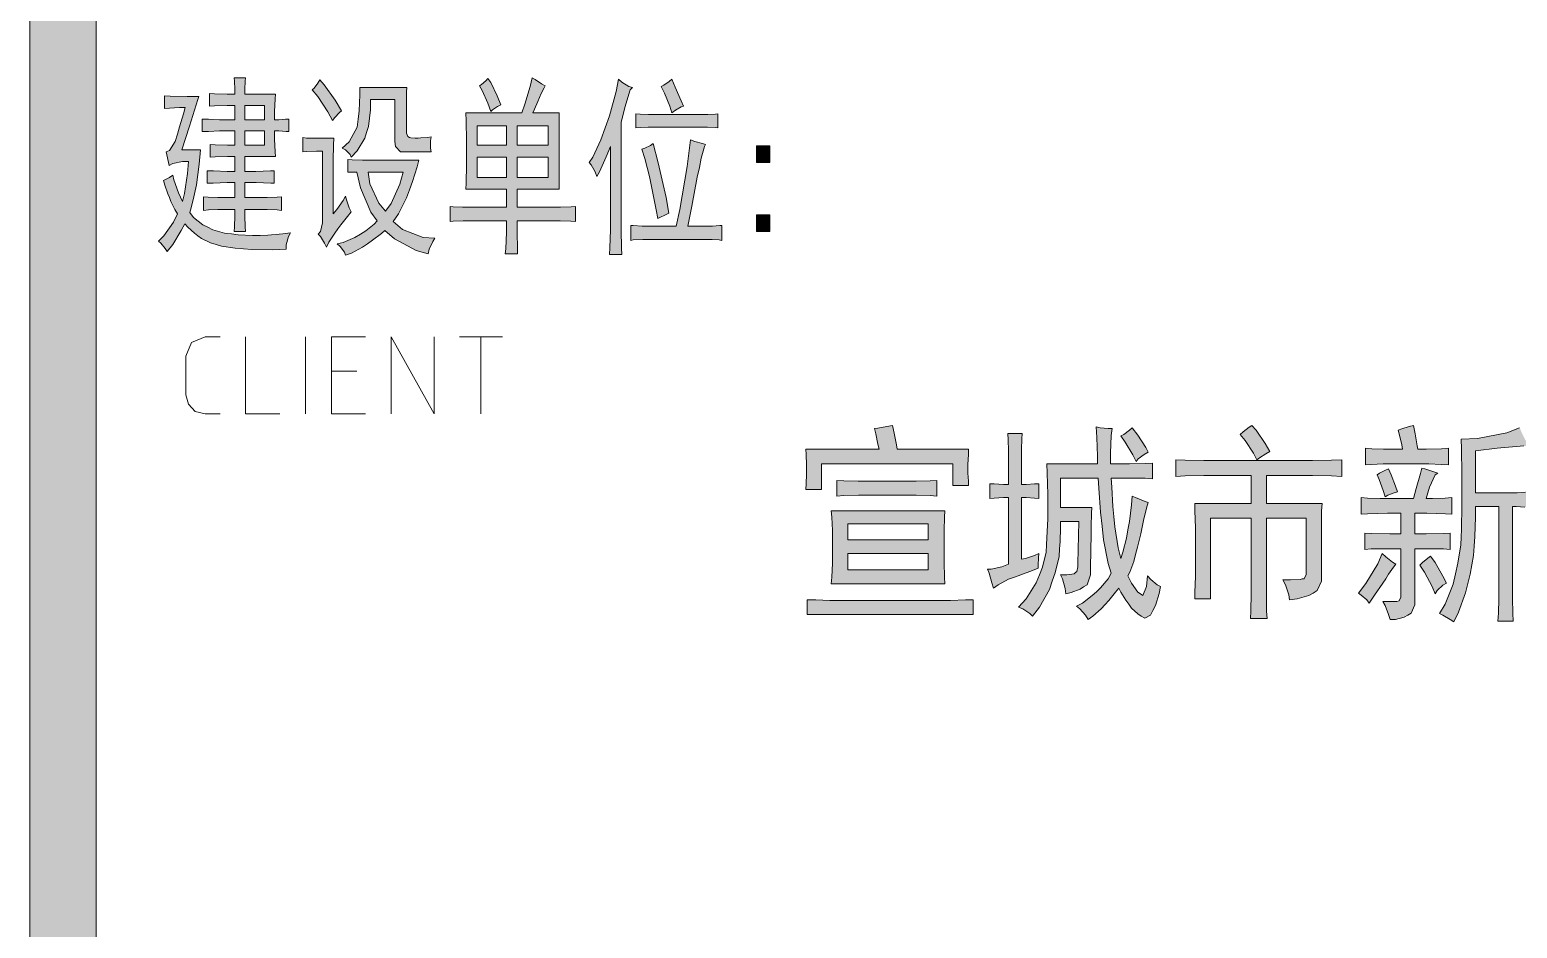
# Model space of a CAD drawing. Header units: millimetres. Extents: x 0 to 829, y 0 to 586.
# Drawn here: x 769.46 to 791.49, y 94.7 to 108.01 of the extents above; entities that cross this region are included whole.
import ezdxf

# ---------------------------------------------------------------- set-up
doc = ezdxf.new("R2010")
doc.units = ezdxf.units.MM

msp = doc.modelspace()

# ---------------------------------------------------------------- hatches: boundary and pattern name
h = msp.add_hatch(color=0)
h.dxf.hatch_style = 2
h.paths.add_polyline_path([(770.449028, 9.860139), (769.464778, 9.860139), (769.464778, 575.772139), (770.449028, 575.772139)])
h = msp.add_hatch(color=0)
h.paths.add_polyline_path([(772.502194, 107.057472), (772.502194, 107.131556), (772.498667, 107.2515), (772.491611, 107.300889), (772.660944, 107.300889), (772.653889, 107.2515), (772.650361, 107.131556), (772.650361, 107.057472), (773.101917, 107.057472), (773.098389, 106.990444), (773.091333, 106.803472), (773.091333, 106.68), (773.151306, 106.68), (773.253611, 106.687056), (773.299472, 106.690583), (773.299472, 106.503611), (773.260667, 106.507139), (773.154833, 106.514194), (773.091333, 106.514194), (773.091333, 106.390722), (773.098389, 106.20375), (773.101917, 106.136722), (772.650361, 106.136722), (772.650361, 105.914472), (772.812639, 105.914472), (773.031361, 105.921528), (773.084278, 105.925056), (773.084278, 105.738083), (773.034889, 105.741611), (772.816167, 105.748667), (772.650361, 105.748667), (772.650361, 105.526417), (772.900833, 105.526417), (772.978444, 105.526417), (773.126611, 105.529944), (773.193639, 105.537), (773.193639, 105.335917), (773.126611, 105.342972), (772.978444, 105.350028), (772.900833, 105.350028), (772.650361, 105.350028), (772.650361, 105.254778), (772.653889, 105.0925), (772.660944, 105.025472), (772.491611, 105.025472), (772.498667, 105.0925), (772.502194, 105.254778), (772.502194, 105.350028), (772.308167, 105.350028), (772.248194, 105.350028), (772.110611, 105.342972), (772.036528, 105.335917), (772.036528, 105.537), (772.107083, 105.529944), (772.248194, 105.526417), (772.31875, 105.526417), (772.502194, 105.526417), (772.502194, 105.748667), (772.385778, 105.748667), (772.181167, 105.741611), (772.092972, 105.738083), (772.092972, 105.925056), (772.184694, 105.921528), (772.389306, 105.914472), (772.502194, 105.914472), (772.502194, 106.136722), (772.392833, 106.136722), (772.209389, 106.129667), (772.135306, 106.126139), (772.135306, 106.313111), (772.209389, 106.309583), (772.392833, 106.302528), (772.502194, 106.302528), (772.502194, 106.514194), (772.3505, 106.514194), (772.276417, 106.514194), (772.110611, 106.507139), (772.018889, 106.503611), (772.018889, 106.690583), (772.110611, 106.687056), (772.276417, 106.68), (772.3505, 106.68), (772.502194, 106.68), (772.502194, 106.891667), (772.389306, 106.891667), (772.202333, 106.884611), (772.124722, 106.881083), (772.124722, 107.068056), (772.202333, 107.064528), (772.389306, 107.057472)])
h.paths.add_polyline_path([(772.943167, 106.302528), (772.943167, 106.514194), (772.650361, 106.514194), (772.650361, 106.302528)])
h.paths.add_polyline_path([(772.943167, 106.68), (772.943167, 106.891667), (772.650361, 106.891667), (772.650361, 106.68)])
h = msp.add_hatch(color=0)
h.paths.add_polyline_path([(777.307028, 106.782306), (777.307028, 105.649889), (776.682611, 105.649889), (776.682611, 105.381778), (777.232944, 105.381778), (777.324667, 105.381778), (777.479889, 105.388833), (777.546917, 105.392361), (777.546917, 105.170111), (777.476361, 105.177167), (777.317611, 105.180694), (777.232944, 105.180694), (776.682611, 105.180694), (776.682611, 105.011361), (776.686139, 104.764417), (776.689667, 104.693861), (776.506222, 104.693861), (776.516806, 104.764417), (776.523861, 105.011361), (776.523861, 105.180694), (775.980583, 105.180694), (775.881806, 105.180694), (775.737167, 105.177167), (775.691306, 105.170111), (775.691306, 105.392361), (775.733639, 105.388833), (775.871222, 105.381778), (775.966472, 105.381778), (776.523861, 105.381778), (776.523861, 105.649889), (775.924139, 105.649889), (775.927667, 105.741611), (775.931194, 106.01325), (775.931194, 106.193167), (775.931194, 106.369556), (775.927667, 106.665889), (775.924139, 106.782306), (776.749639, 106.782306), (776.7955, 106.909306), (776.873111, 107.170361), (776.904861, 107.300889), (776.947194, 107.276194), (777.042444, 107.212694), (777.098889, 107.180944), (777.08125, 107.152722), (777.038917, 107.068056), (777.014222, 107.008083), (776.989528, 106.951639), (776.940139, 106.835222), (776.915444, 106.782306)])
h.paths.add_polyline_path([(777.141222, 105.826278), (777.141222, 106.126139), (776.682611, 106.126139), (776.682611, 105.826278)])
h.paths.add_polyline_path([(777.141222, 106.302528), (777.141222, 106.591806), (776.682611, 106.591806), (776.682611, 106.302528)])
h.paths.add_polyline_path([(776.523861, 105.826278), (776.523861, 106.126139), (776.089944, 106.126139), (776.089944, 105.826278)])
h.paths.add_polyline_path([(776.523861, 106.302528), (776.523861, 106.591806), (776.089944, 106.591806), (776.089944, 106.302528)])
h = msp.add_hatch(color=0)
h.dxf.hatch_style = 2
h.paths.add_polyline_path([(776.248694, 107.290306), (776.291028, 107.230333), (776.386278, 107.036306), (776.439194, 106.90225), (776.393333, 106.874028), (776.31925, 106.824639), (776.291028, 106.803472), (776.248694, 106.923417), (776.164028, 107.113917), (776.125222, 107.180944), (776.153444, 107.202111), (776.216944, 107.258556)])
h = msp.add_hatch(color=0)
h.dxf.hatch_style = 2
h.paths.add_polyline_path([(778.390056, 107.159778), (778.358306, 107.120972), (778.277167, 106.859917), (778.220722, 106.637667), (778.220722, 105.226556), (778.220722, 105.050167), (778.227778, 104.775), (778.231306, 104.683278), (778.047861, 104.683278), (778.054917, 104.782056), (778.0655, 105.050167), (778.0655, 105.215972), (778.0655, 106.281361), (778.002, 106.129667), (777.903222, 105.907417), (777.864417, 105.836861), (777.836194, 105.907417), (777.776222, 106.01325), (777.748, 106.048528), (777.800917, 106.126139), (777.920861, 106.380139), (777.984361, 106.560056), (778.047861, 106.736444), (778.146639, 107.096278), (778.181917, 107.279722), (778.234833, 107.237389), (778.337139, 107.173889)])
h = msp.add_hatch(color=0)
h.dxf.hatch_style = 2
h.paths.add_polyline_path([(778.972139, 107.279722), (779.021528, 107.163306), (779.109722, 106.962222), (779.145, 106.881083), (779.11325, 106.8705), (779.025056, 106.821111), (778.972139, 106.782306), (778.943917, 106.881083), (778.862778, 107.075111), (778.813389, 107.170361), (778.855722, 107.191528), (778.933333, 107.247972)])
h = msp.add_hatch(color=0)
h.dxf.hatch_style = 2
h.paths.add_polyline_path([(773.758083, 107.269139), (773.825111, 107.198583), (773.987389, 106.969278), (774.082639, 106.814056), (774.050889, 106.785833), (773.983861, 106.715278), (773.948583, 106.669417), (773.878028, 106.796417), (773.729861, 107.025722), (773.648722, 107.1245), (773.676944, 107.145667), (773.729861, 107.21975)])
h = msp.add_hatch(color=0)
h.dxf.hatch_style = 2
h.paths.add_polyline_path([(775.024556, 106.20375), (774.954, 106.20375), (774.879917, 106.281361), (774.872861, 106.358972), (774.872861, 106.979861), (774.5095, 106.979861), (774.5095, 106.824639), (774.481278, 106.581222), (774.453056, 106.493028), (774.428361, 106.404833), (774.311944, 106.221389), (774.22375, 106.126139), (774.209639, 106.164944), (774.142611, 106.231972), (774.093222, 106.260194), (774.195528, 106.351917), (774.315472, 106.570639), (774.329583, 106.690583), (774.343694, 106.814056), (774.354278, 107.046889), (774.35075, 107.159778), (775.04925, 107.159778), (775.045722, 107.09275), (775.042194, 106.923417), (775.042194, 106.824639), (775.042194, 106.524778), (775.042194, 106.482444), (775.063361, 106.429528), (775.088056, 106.418944), (775.109222, 106.411889), (775.172722, 106.404833), (775.215056, 106.408361), (775.257389, 106.411889), (775.352639, 106.418944), (775.409083, 106.426), (775.3985, 106.369556), (775.3985, 106.260194), (775.409083, 106.20375)])
h = msp.add_hatch(color=0)
h.dxf.hatch_style = 2
h.paths.add_polyline_path([(771.9695, 107.025722), (771.955389, 106.979861), (771.831917, 106.58475), (771.719028, 106.2355), (771.994194, 106.2355), (771.973028, 106.020306), (771.934222, 105.713389), (771.913056, 105.625194), (771.895417, 105.537), (771.856611, 105.374722), (771.835444, 105.304167), (771.891889, 105.230083), (772.025944, 105.12425), (772.100028, 105.088972), (772.177639, 105.050167), (772.3505, 105.000778), (772.452806, 104.986667), (772.551583, 104.972556), (772.76325, 104.961972), (772.876139, 104.9655), (772.989028, 104.969028), (773.214806, 104.986667), (773.324167, 105.004306), (773.295944, 104.947861), (773.264194, 104.827917), (773.260667, 104.760889), (773.066639, 104.753833), (772.752667, 104.757361), (772.629194, 104.764417), (772.505722, 104.775), (772.304639, 104.80675), (772.2235, 104.831444), (772.142361, 104.856139), (772.008306, 104.919639), (771.955389, 104.958444), (771.902472, 104.99725), (771.807222, 105.088972), (771.761361, 105.138361), (771.708444, 105.036056), (771.581444, 104.831444), (771.500306, 104.725611), (771.472083, 104.771472), (771.405056, 104.849083), (771.369778, 104.880833), (771.450917, 104.958444), (771.592028, 105.159528), (771.652, 105.283), (771.613194, 105.350028), (771.553222, 105.469972), (771.532056, 105.526417), (771.507361, 105.582861), (771.465028, 105.709861), (771.443861, 105.780417), (771.465028, 105.787472), (771.535583, 105.826278), (771.584972, 105.858028), (771.599083, 105.791), (771.669639, 105.596972), (771.726083, 105.469972), (771.754306, 105.586389), (771.800167, 105.882722), (771.817806, 106.059111), (771.726083, 106.059111), (771.581444, 106.030889), (771.528528, 106.002667), (771.486194, 106.20375), (771.535583, 106.224917), (771.616722, 106.355444), (771.652, 106.464806), (771.68375, 106.574167), (771.743722, 106.768194), (771.768417, 106.859917), (771.68375, 106.859917), (771.532056, 106.852861), (771.4615, 106.845806), (771.4615, 107.036306), (771.542639, 107.02925), (771.796639, 107.025722)])
h = msp.add_hatch(color=0)
h.dxf.hatch_style = 2
h.paths.add_polyline_path([(779.43075, 106.757611), (779.504833, 106.757611), (779.617722, 106.764667), (779.653, 106.768194), (779.653, 106.560056), (779.617722, 106.563583), (779.501306, 106.570639), (779.420167, 106.570639), (778.679333, 106.570639), (778.622889, 106.570639), (778.502944, 106.563583), (778.439444, 106.560056), (778.439444, 106.768194), (778.506472, 106.764667), (778.626417, 106.757611), (778.679333, 106.757611)])
h = msp.add_hatch(color=0)
h.dxf.hatch_style = 2
h.paths.add_polyline_path([(773.966222, 106.404833), (773.962694, 106.302528), (773.959167, 106.080278), (773.959167, 105.960333), (773.959167, 105.283), (774.012083, 105.350028), (774.103806, 105.480556), (774.142611, 105.547583), (774.153194, 105.491139), (774.195528, 105.374722), (774.22375, 105.31475), (774.170833, 105.247722), (774.072056, 105.120722), (774.026194, 105.06075), (773.980333, 104.99725), (773.895667, 104.866722), (773.860389, 104.792639), (773.828639, 104.852611), (773.768667, 104.947861), (773.733389, 104.983139), (773.768667, 105.025472), (773.800417, 105.152472), (773.800417, 105.237139), (773.800417, 106.214333), (773.712222, 106.214333), (773.567583, 106.207278), (773.507611, 106.20375), (773.507611, 106.415417), (773.564056, 106.408361), (773.676944, 106.404833), (773.733389, 106.404833)])
h = msp.add_hatch(color=0)
h.dxf.hatch_style = 2
h.paths.add_polyline_path([(779.473083, 106.313111), (779.455444, 106.281361), (779.409583, 106.1085), (779.381361, 105.970917), (779.349611, 105.829806), (779.268472, 105.399417), (779.212028, 105.103083), (779.497778, 105.103083), (779.575389, 105.103083), (779.68475, 105.110139), (779.712972, 105.113667), (779.712972, 104.891417), (779.674167, 104.898472), (779.568333, 104.905528), (779.497778, 104.905528), (778.647583, 104.905528), (778.54175, 104.905528), (778.400639, 104.898472), (778.365361, 104.891417), (778.365361, 105.113667), (778.400639, 105.110139), (778.534694, 105.103083), (778.629944, 105.103083), (779.039167, 105.103083), (779.092083, 105.350028), (779.197917, 105.988556), (779.247306, 106.380139), (779.314333, 106.358972), (779.427222, 106.327222)])
h = msp.add_hatch(color=0)
h.dxf.hatch_style = 2
h.paths.add_polyline_path([(778.696972, 106.327222), (778.771056, 106.041472), (778.887472, 105.526417), (778.929806, 105.293583), (778.880417, 105.272417), (778.79575, 105.230083), (778.764, 105.215972), (778.742833, 105.342972), (778.693444, 105.593444), (778.66875, 105.713389), (778.640528, 105.836861), (778.5735, 106.104972), (778.531167, 106.246083), (778.5735, 106.260194), (778.654639, 106.299)])
h = msp.add_hatch(color=0)
h.dxf.hatch_style = 2
h.paths.add_polyline_path([(780.422056, 106.048528), (780.228028, 106.048528), (780.228028, 106.291944), (780.422056, 106.291944)])
h = msp.add_hatch(color=0)
h.paths.add_polyline_path([(774.174361, 106.090861), (774.241389, 106.087333), (774.393083, 106.080278), (774.474222, 106.080278), (775.225639, 106.080278), (775.200944, 105.9815), (775.130389, 105.762778), (775.088056, 105.642833), (775.042194, 105.522889), (774.925778, 105.286528), (774.848167, 105.170111), (774.982222, 105.053694), (775.292667, 104.93375), (775.465528, 104.926694), (775.433778, 104.877306), (775.380861, 104.760889), (775.36675, 104.693861), (775.186833, 104.74325), (774.865806, 104.916111), (774.724694, 105.036056), (774.671778, 104.993722), (774.54125, 104.894944), (774.467167, 104.842028), (774.393083, 104.789111), (774.230806, 104.704444), (774.142611, 104.672694), (774.124972, 104.715028), (774.061472, 104.799694), (774.015611, 104.8385), (774.107333, 104.859667), (774.280194, 104.93375), (774.361333, 104.983139), (774.442472, 105.032528), (774.565944, 105.131306), (774.608278, 105.180694), (774.516556, 105.311222), (774.364861, 105.671056), (774.308417, 105.903889), (774.174361, 105.903889)])
h.paths.add_polyline_path([(774.73175, 105.325333), (774.816417, 105.438222), (774.946944, 105.7275), (774.992806, 105.903889), (774.474222, 105.903889), (774.502444, 105.731028), (774.632972, 105.44175)])
h = msp.add_hatch(color=0)
h.dxf.hatch_style = 2
h.paths.add_polyline_path([(780.422056, 105.025472), (780.228028, 105.025472), (780.228028, 105.272417), (780.422056, 105.272417)])
h = msp.add_hatch(color=0)
h.dxf.hatch_style = 2
h.paths.add_polyline_path([(782.242389, 102.150333), (782.263556, 102.037444), (782.298833, 101.861056), (782.309417, 101.797556), (783.36775, 101.797556), (783.364222, 101.719944), (783.357167, 101.571778), (783.357167, 101.50475), (783.357167, 101.444778), (783.364222, 101.324833), (783.36775, 101.261333), (783.134917, 101.261333), (783.134917, 101.578833), (781.191111, 101.578833), (781.191111, 101.201361), (780.958278, 101.201361), (780.961806, 101.2825), (780.968861, 101.427139), (780.968861, 101.494167), (780.968861, 101.56825), (780.961806, 101.719944), (780.958278, 101.797556), (782.041306, 101.797556), (782.023667, 101.871639), (781.991917, 102.023333), (781.974278, 102.104472), (782.023667, 102.108), (782.157722, 102.132694)])
h = msp.add_hatch(color=0)
h.dxf.hatch_style = 2
h.paths.add_polyline_path([(784.397861, 100.033667), (784.313194, 100.001917), (784.140333, 99.938417), (784.048611, 99.903139), (783.960417, 99.871389), (783.805194, 99.786722), (783.734639, 99.740861), (783.713472, 99.818472), (783.671139, 99.959583), (783.646444, 100.019556), (783.702889, 100.019556), (783.858111, 100.054833), (783.960417, 100.093639), (783.960417, 101.081417), (783.882806, 101.081417), (783.745222, 101.074361), (783.681722, 101.067306), (783.681722, 101.286028), (783.745222, 101.2825), (783.882806, 101.275444), (783.960417, 101.275444), (783.960417, 101.712889), (783.960417, 101.779917), (783.953361, 101.938667), (783.949833, 102.030389), (784.1615, 102.030389), (784.157972, 101.94925), (784.150917, 101.794028), (784.150917, 101.712889), (784.150917, 101.275444), (784.217944, 101.275444), (784.344944, 101.2825), (784.408444, 101.286028), (784.408444, 101.067306), (784.344944, 101.074361), (784.217944, 101.081417), (784.150917, 101.081417), (784.150917, 100.167722), (784.210889, 100.178306), (784.341417, 100.220639), (784.408444, 100.252389), (784.404917, 100.188889), (784.397861, 100.079528)])
h = msp.add_hatch(color=0)
h.dxf.hatch_style = 2
h.paths.add_polyline_path([(785.791333, 101.102583), (785.840722, 101.081417), (785.957139, 101.032028), (786.027694, 101.007333), (786.003, 100.922667), (785.957139, 100.739222), (785.935972, 100.640444), (785.918333, 100.545194), (785.868944, 100.344111), (785.840722, 100.238278), (785.8125, 100.135972), (785.756056, 99.977222), (785.727833, 99.920778), (785.78075, 99.811417), (785.872472, 99.677361), (785.911278, 99.652667), (785.946556, 99.6315), (786.003, 99.765556), (786.017111, 99.920778), (786.0665, 99.867861), (786.16175, 99.786722), (786.211139, 99.765556), (786.189972, 99.659722), (786.133528, 99.483333), (786.09825, 99.40925), (786.062972, 99.338694), (785.978306, 99.296361), (785.925389, 99.324583), (785.876, 99.356333), (785.78075, 99.444528), (785.738417, 99.500972), (785.696083, 99.560944), (785.622, 99.677361), (785.59025, 99.740861), (785.544389, 99.677361), (785.445611, 99.557417), (785.389167, 99.497444), (785.332722, 99.433944), (785.20925, 99.324583), (785.138694, 99.275194), (785.099889, 99.338694), (785.015222, 99.433944), (784.965833, 99.47275), (785.054028, 99.518611), (785.198667, 99.627972), (785.262167, 99.684417), (785.322139, 99.744389), (785.435028, 99.878444), (785.480889, 99.959583), (785.435028, 100.104222), (785.364472, 100.457), (785.343306, 100.658083), (785.322139, 100.862694), (785.293917, 101.219), (785.286861, 101.370694), (784.729472, 101.370694), (784.729472, 100.93325), (785.191611, 100.93325), (785.188083, 100.848583), (785.181028, 100.654556), (785.181028, 100.545194), (785.170444, 100.04425), (785.170444, 99.934889), (785.121056, 99.79025), (785.068139, 99.7585), (785.01875, 99.723222), (784.888222, 99.673833), (784.807083, 99.652667), (784.7965, 99.733806), (784.757694, 99.874917), (784.729472, 99.934889), (784.821194, 99.934889), (784.930556, 99.952528), (784.951722, 99.970167), (784.969361, 99.987806), (784.987, 100.054833), (784.987, 100.104222), (784.997583, 100.725111), (784.729472, 100.725111), (784.729472, 100.633389), (784.722417, 100.432306), (784.715361, 100.319417), (784.708306, 100.206528), (784.651861, 99.966639), (784.606, 99.843167), (784.563667, 99.719694), (784.4155, 99.458639), (784.313194, 99.324583), (784.274389, 99.363389), (784.172083, 99.430417), (784.108583, 99.458639), (784.217944, 99.582111), (784.369639, 99.818472), (784.4155, 99.934889), (784.461361, 100.051306), (784.514278, 100.273556), (784.521333, 100.379389), (784.528389, 100.485222), (784.538972, 100.767444), (784.538972, 100.947361), (784.538972, 101.127278), (784.531917, 101.444778), (784.528389, 101.578833), (785.276278, 101.578833), (785.276278, 101.69525), (785.265694, 101.970417), (785.255111, 102.129167), (785.315083, 102.115056), (785.435028, 102.104472), (785.491472, 102.104472), (785.477361, 101.998639), (785.466778, 101.737583), (785.470306, 101.578833), (785.632583, 101.578833), (785.749, 101.578833), (785.981833, 101.585889), (786.091194, 101.592944), (786.091194, 101.360111), (785.981833, 101.367167), (785.749, 101.370694), (785.632583, 101.370694), (785.480889, 101.370694), (785.487944, 101.236639), (785.505583, 100.950889), (785.519694, 100.799194), (785.533806, 100.6475), (785.583194, 100.337056), (785.622, 100.178306), (785.65375, 100.270028), (785.706667, 100.481694), (785.727833, 100.605167), (785.749, 100.725111), (785.78075, 100.975583)])
h = msp.add_hatch(color=0)
h.dxf.hatch_style = 2
h.paths.add_polyline_path([(785.791333, 102.115056), (785.872472, 102.005694), (785.992417, 101.82225), (786.027694, 101.751694), (785.967722, 101.719944), (785.879528, 101.652917), (785.847778, 101.617639), (785.798389, 101.712889), (785.6855, 101.903389), (785.622, 101.995111), (785.664333, 102.016278), (785.749, 102.079778)])
h = msp.add_hatch(color=0)
h.dxf.hatch_style = 2
h.paths.add_polyline_path([(787.562278, 102.150333), (787.625778, 102.079778), (787.759833, 101.882222), (787.830389, 101.762278), (787.770417, 101.730528), (787.675167, 101.670556), (787.636361, 101.638806), (787.586972, 101.737583), (787.4635, 101.928083), (787.389417, 102.016278), (787.43175, 102.055083), (787.519944, 102.122111)])
h = msp.add_hatch(color=0)
h.dxf.hatch_style = 2
h.paths.add_polyline_path([(789.954111, 102.150333), (789.978806, 102.023333), (790.010556, 101.846944), (790.017611, 101.797556), (790.141083, 101.797556), (790.370389, 101.804611), (790.476222, 101.811667), (790.476222, 101.56825), (790.366861, 101.571778), (790.183417, 101.578833), (790.112861, 101.578833), (789.597806, 101.578833), (789.506083, 101.578833), (789.329694, 101.571778), (789.245028, 101.56825), (789.245028, 101.811667), (789.33675, 101.804611), (789.513139, 101.797556), (789.597806, 101.797556), (789.791833, 101.797556), (789.78125, 101.864583), (789.7495, 102.005694), (789.728333, 102.079778), (789.78125, 102.097417), (789.894139, 102.132694)])
h = msp.add_hatch(color=0)
h.dxf.hatch_style = 2
h.paths.add_polyline_path([(791.668611, 101.846944), (791.587472, 101.846944), (791.192361, 101.811667), (790.874861, 101.772861), (790.874861, 101.151972), (791.43225, 101.151972), (791.492222, 101.151972), (791.615694, 101.159028), (791.679194, 101.166083), (791.679194, 100.93325), (791.605111, 100.940306), (791.474583, 100.947361), (791.421667, 100.947361), (791.421667, 99.691472), (791.421667, 99.585639), (791.425194, 99.366917), (791.43225, 99.2505), (791.206472, 99.2505), (791.213528, 99.366917), (791.217056, 99.582111), (791.217056, 99.677361), (791.217056, 100.947361), (790.874861, 100.947361), (790.874861, 100.792139), (790.864278, 100.502861), (790.853694, 100.36175), (790.843111, 100.220639), (790.79725, 99.945472), (790.761972, 99.807889), (790.726694, 99.670306), (790.620861, 99.384556), (790.553833, 99.239917), (790.500917, 99.275194), (790.391556, 99.338694), (790.338639, 99.363389), (790.423306, 99.500972), (790.54325, 99.797306), (790.578528, 99.952528), (790.613806, 100.10775), (790.656139, 100.379389), (790.659667, 100.495806), (790.666722, 100.612222), (790.67025, 100.957944), (790.67025, 101.190778), (790.67025, 101.427139), (790.666722, 101.804611), (790.659667, 101.945722), (790.903083, 101.956306), (791.337, 102.040972), (791.5275, 102.115056), (791.569833, 102.016278), (791.640389, 101.882222)])
h = msp.add_hatch(color=0)
h.dxf.hatch_style = 2
h.paths.add_polyline_path([(788.334861, 101.628222), (788.461861, 101.628222), (788.740556, 101.635278), (788.89225, 101.638806), (788.89225, 101.395389), (788.740556, 101.402444), (788.461861, 101.4095), (788.334861, 101.4095), (787.777472, 101.4095), (787.777472, 100.993222), (788.602972, 100.993222), (788.595917, 100.883861), (788.592389, 100.658083), (788.592389, 100.545194), (788.592389, 99.945472), (788.592389, 99.843167), (788.528889, 99.702056), (788.468917, 99.666778), (788.405417, 99.6315), (788.232556, 99.582111), (788.119667, 99.568), (788.109083, 99.642083), (788.059694, 99.786722), (788.020889, 99.860806), (788.133778, 99.860806), (788.278417, 99.867861), (788.306639, 99.874917), (788.334861, 99.878444), (788.366611, 99.941944), (788.366611, 99.994861), (788.366611, 100.7745), (787.777472, 100.7745), (787.777472, 99.811417), (787.777472, 99.659722), (787.781, 99.398667), (787.788056, 99.289306), (787.541111, 99.289306), (787.544639, 99.398667), (787.551694, 99.659722), (787.551694, 99.811417), (787.551694, 100.7745), (786.951972, 100.7745), (786.951972, 99.582111), (786.715611, 99.582111), (786.719139, 99.677361), (786.726194, 99.910194), (786.726194, 100.04425), (786.726194, 100.495806), (786.726194, 100.633389), (786.719139, 100.883861), (786.715611, 100.993222), (787.551694, 100.993222), (787.551694, 101.4095), (786.994306, 101.4095), (786.853194, 101.4095), (786.5745, 101.402444), (786.436917, 101.395389), (786.436917, 101.638806), (786.5745, 101.635278), (786.853194, 101.628222), (786.994306, 101.628222)])
h = msp.add_hatch(color=0)
h.dxf.hatch_style = 2
h.paths.add_polyline_path([(782.489333, 101.324833), (782.591639, 101.324833), (782.79625, 101.328361), (782.898556, 101.335417), (782.898556, 101.102583), (782.79625, 101.109639), (782.591639, 101.116694), (782.489333, 101.116694), (781.857861, 101.116694), (781.737917, 101.116694), (781.519194, 101.109639), (781.416889, 101.102583), (781.416889, 101.335417), (781.519194, 101.328361), (781.734389, 101.324833), (781.847278, 101.324833)])
h = msp.add_hatch(color=0)
h.dxf.hatch_style = 2
h.paths.add_polyline_path([(790.317472, 101.444778), (790.278667, 101.420083), (790.194, 101.233111), (790.144611, 101.067306), (790.236333, 101.067306), (790.423306, 101.074361), (790.522083, 101.081417), (790.522083, 100.834472), (790.430361, 100.841528), (790.155194, 100.848583), (789.975278, 100.848583), (789.975278, 100.545194), (790.141083, 100.545194), (790.402139, 100.548722), (790.500917, 100.555778), (790.500917, 100.312361), (790.402139, 100.319417), (790.141083, 100.322944), (789.975278, 100.322944), (789.975278, 99.582111), (789.975278, 99.490389), (789.922361, 99.366917), (789.872972, 99.338694), (789.820056, 99.306944), (789.689528, 99.275194), (789.608389, 99.275194), (789.587222, 99.349278), (789.534306, 99.483333), (789.502556, 99.543306), (789.576639, 99.539778), (789.682472, 99.539778), (789.710694, 99.543306), (789.742444, 99.550361), (789.770667, 99.606806), (789.770667, 99.652667), (789.770667, 100.322944), (789.597806, 100.322944), (789.329694, 100.319417), (789.234444, 100.312361), (789.234444, 100.555778), (789.33675, 100.548722), (789.604861, 100.545194), (789.770667, 100.545194), (789.770667, 100.848583), (789.573111, 100.848583), (789.276778, 100.841528), (789.181528, 100.834472), (789.181528, 101.081417), (789.276778, 101.074361), (789.460222, 101.067306), (789.544889, 101.067306), (789.954111, 101.067306), (789.996444, 101.215472), (790.059944, 101.437722), (790.081111, 101.518861), (790.123444, 101.50475), (790.243389, 101.469472)])
h = msp.add_hatch(color=0)
h.dxf.hatch_style = 2
h.paths.add_polyline_path([(789.587222, 101.50475), (789.626028, 101.420083), (789.689528, 101.25075), (789.71775, 101.166083), (789.668361, 101.151972), (789.576639, 101.116694), (789.534306, 101.092), (789.506083, 101.183722), (789.449639, 101.349528), (789.417889, 101.420083), (789.453167, 101.444778), (789.541361, 101.487111)])
h = msp.add_hatch(color=0)
h.paths.add_polyline_path([(783.014972, 100.883861), (783.011444, 100.792139), (783.004389, 100.591056), (783.004389, 100.481694), (783.004389, 100.227694), (783.004389, 100.118333), (783.011444, 99.903139), (783.014972, 99.800833), (781.332222, 99.800833), (781.342806, 99.903139), (781.353389, 100.111278), (781.353389, 100.213583), (781.353389, 100.481694), (781.353389, 100.591056), (781.342806, 100.792139), (781.332222, 100.883861)])
h.paths.add_polyline_path([(782.768028, 100.008972), (782.768028, 100.252389), (781.579167, 100.252389), (781.579167, 100.008972)])
h.paths.add_polyline_path([(782.768028, 100.457), (782.768028, 100.689833), (781.579167, 100.689833), (781.579167, 100.457)])
h = msp.add_hatch(color=0)
h.dxf.hatch_style = 2
h.paths.add_polyline_path([(789.696583, 100.093639), (789.661306, 100.051306), (789.587222, 99.945472), (789.544889, 99.878444), (789.502556, 99.814944), (789.379083, 99.635028), (789.297944, 99.518611), (789.262667, 99.564472), (789.181528, 99.635028), (789.139194, 99.666778), (789.248556, 99.807889), (789.428472, 100.100694), (789.491972, 100.252389), (789.544889, 100.203), (789.647194, 100.121861)])
h = msp.add_hatch(color=0)
h.dxf.hatch_style = 2
h.paths.add_polyline_path([(790.208111, 100.213583), (790.275139, 100.118333), (790.391556, 99.91725), (790.444472, 99.811417), (790.391556, 99.783194), (790.306889, 99.702056), (790.275139, 99.652667), (790.232806, 99.765556), (790.119917, 99.977222), (790.049361, 100.079528), (790.088167, 100.118333), (790.165778, 100.185361)])
h = msp.add_hatch(color=0)
h.dxf.hatch_style = 2
h.paths.add_polyline_path([(782.993806, 99.557417), (783.099639, 99.557417), (783.321889, 99.564472), (783.434778, 99.568), (783.434778, 99.349278), (780.979444, 99.349278), (780.979444, 99.568), (781.106444, 99.564472), (781.314583, 99.557417), (781.395722, 99.557417)])

# ---------------------------------------------------------------- linework, layer by layer
at = {"color": 0, "lineweight": 0}
for points in [[(770.449028, 9.860139), (769.464778, 9.860139), (769.464778, 575.772139), (770.449028, 575.772139)], [(772.502194, 107.057472), (772.502194, 107.131556), (772.498667, 107.2515), (772.491611, 107.300889), (772.660944, 107.300889), (772.653889, 107.2515), (772.650361, 107.131556), (772.650361, 107.057472), (773.101917, 107.057472), (773.098389, 106.990444), (773.091333, 106.803472), (773.091333, 106.68), (773.151306, 106.68), (773.253611, 106.687056), (773.299472, 106.690583), (773.299472, 106.503611), (773.260667, 106.507139), (773.154833, 106.514194), (773.091333, 106.514194), (773.091333, 106.390722), (773.098389, 106.20375), (773.101917, 106.136722), (772.650361, 106.136722), (772.650361, 105.914472), (772.812639, 105.914472), (773.031361, 105.921528), (773.084278, 105.925056), (773.084278, 105.738083), (773.034889, 105.741611), (772.816167, 105.748667), (772.650361, 105.748667), (772.650361, 105.526417), (772.900833, 105.526417), (772.978444, 105.526417), (773.126611, 105.529944), (773.193639, 105.537), (773.193639, 105.335917), (773.126611, 105.342972), (772.978444, 105.350028), (772.900833, 105.350028), (772.650361, 105.350028), (772.650361, 105.254778), (772.653889, 105.0925), (772.660944, 105.025472), (772.491611, 105.025472), (772.498667, 105.0925), (772.502194, 105.254778), (772.502194, 105.350028), (772.308167, 105.350028), (772.248194, 105.350028), (772.110611, 105.342972), (772.036528, 105.335917), (772.036528, 105.537), (772.107083, 105.529944), (772.248194, 105.526417), (772.31875, 105.526417), (772.502194, 105.526417), (772.502194, 105.748667), (772.385778, 105.748667), (772.181167, 105.741611), (772.092972, 105.738083), (772.092972, 105.925056), (772.184694, 105.921528), (772.389306, 105.914472), (772.502194, 105.914472), (772.502194, 106.136722), (772.392833, 106.136722), (772.209389, 106.129667), (772.135306, 106.126139), (772.135306, 106.313111), (772.209389, 106.309583), (772.392833, 106.302528), (772.502194, 106.302528), (772.502194, 106.514194), (772.3505, 106.514194), (772.276417, 106.514194), (772.110611, 106.507139), (772.018889, 106.503611), (772.018889, 106.690583), (772.110611, 106.687056), (772.276417, 106.68), (772.3505, 106.68), (772.502194, 106.68), (772.502194, 106.891667), (772.389306, 106.891667), (772.202333, 106.884611), (772.124722, 106.881083), (772.124722, 107.068056), (772.202333, 107.064528), (772.389306, 107.057472)], [(777.307028, 106.782306), (777.307028, 105.649889), (776.682611, 105.649889), (776.682611, 105.381778), (777.232944, 105.381778), (777.324667, 105.381778), (777.479889, 105.388833), (777.546917, 105.392361), (777.546917, 105.170111), (777.476361, 105.177167), (777.317611, 105.180694), (777.232944, 105.180694), (776.682611, 105.180694), (776.682611, 105.011361), (776.686139, 104.764417), (776.689667, 104.693861), (776.506222, 104.693861), (776.516806, 104.764417), (776.523861, 105.011361), (776.523861, 105.180694), (775.980583, 105.180694), (775.881806, 105.180694), (775.737167, 105.177167), (775.691306, 105.170111), (775.691306, 105.392361), (775.733639, 105.388833), (775.871222, 105.381778), (775.966472, 105.381778), (776.523861, 105.381778), (776.523861, 105.649889), (775.924139, 105.649889), (775.927667, 105.741611), (775.931194, 106.01325), (775.931194, 106.193167), (775.931194, 106.369556), (775.927667, 106.665889), (775.924139, 106.782306), (776.749639, 106.782306), (776.7955, 106.909306), (776.873111, 107.170361), (776.904861, 107.300889), (776.947194, 107.276194), (777.042444, 107.212694), (777.098889, 107.180944), (777.08125, 107.152722), (777.038917, 107.068056), (777.014222, 107.008083), (776.989528, 106.951639), (776.940139, 106.835222), (776.915444, 106.782306)], [(776.248694, 107.290306), (776.291028, 107.230333), (776.386278, 107.036306), (776.439194, 106.90225), (776.393333, 106.874028), (776.31925, 106.824639), (776.291028, 106.803472), (776.248694, 106.923417), (776.164028, 107.113917), (776.125222, 107.180944), (776.153444, 107.202111), (776.216944, 107.258556)], [(778.390056, 107.159778), (778.358306, 107.120972), (778.277167, 106.859917), (778.220722, 106.637667), (778.220722, 105.226556), (778.220722, 105.050167), (778.227778, 104.775), (778.231306, 104.683278), (778.047861, 104.683278), (778.054917, 104.782056), (778.0655, 105.050167), (778.0655, 105.215972), (778.0655, 106.281361), (778.002, 106.129667), (777.903222, 105.907417), (777.864417, 105.836861), (777.836194, 105.907417), (777.776222, 106.01325), (777.748, 106.048528), (777.800917, 106.126139), (777.920861, 106.380139), (777.984361, 106.560056), (778.047861, 106.736444), (778.146639, 107.096278), (778.181917, 107.279722), (778.234833, 107.237389), (778.337139, 107.173889)], [(778.972139, 107.279722), (779.021528, 107.163306), (779.109722, 106.962222), (779.145, 106.881083), (779.11325, 106.8705), (779.025056, 106.821111), (778.972139, 106.782306), (778.943917, 106.881083), (778.862778, 107.075111), (778.813389, 107.170361), (778.855722, 107.191528), (778.933333, 107.247972)], [(773.758083, 107.269139), (773.825111, 107.198583), (773.987389, 106.969278), (774.082639, 106.814056), (774.050889, 106.785833), (773.983861, 106.715278), (773.948583, 106.669417), (773.878028, 106.796417), (773.729861, 107.025722), (773.648722, 107.1245), (773.676944, 107.145667), (773.729861, 107.21975)], [(775.024556, 106.20375), (774.954, 106.20375), (774.879917, 106.281361), (774.872861, 106.358972), (774.872861, 106.979861), (774.5095, 106.979861), (774.5095, 106.824639), (774.481278, 106.581222), (774.453056, 106.493028), (774.428361, 106.404833), (774.311944, 106.221389), (774.22375, 106.126139), (774.209639, 106.164944), (774.142611, 106.231972), (774.093222, 106.260194), (774.195528, 106.351917), (774.315472, 106.570639), (774.329583, 106.690583), (774.343694, 106.814056), (774.354278, 107.046889), (774.35075, 107.159778), (775.04925, 107.159778), (775.045722, 107.09275), (775.042194, 106.923417), (775.042194, 106.824639), (775.042194, 106.524778), (775.042194, 106.482444), (775.063361, 106.429528), (775.088056, 106.418944), (775.109222, 106.411889), (775.172722, 106.404833), (775.215056, 106.408361), (775.257389, 106.411889), (775.352639, 106.418944), (775.409083, 106.426), (775.3985, 106.369556), (775.3985, 106.260194), (775.409083, 106.20375)], [(771.9695, 107.025722), (771.955389, 106.979861), (771.831917, 106.58475), (771.719028, 106.2355), (771.994194, 106.2355), (771.973028, 106.020306), (771.934222, 105.713389), (771.913056, 105.625194), (771.895417, 105.537), (771.856611, 105.374722), (771.835444, 105.304167), (771.891889, 105.230083), (772.025944, 105.12425), (772.100028, 105.088972), (772.177639, 105.050167), (772.3505, 105.000778), (772.452806, 104.986667), (772.551583, 104.972556), (772.76325, 104.961972), (772.876139, 104.9655), (772.989028, 104.969028), (773.214806, 104.986667), (773.324167, 105.004306), (773.295944, 104.947861), (773.264194, 104.827917), (773.260667, 104.760889), (773.066639, 104.753833), (772.752667, 104.757361), (772.629194, 104.764417), (772.505722, 104.775), (772.304639, 104.80675), (772.2235, 104.831444), (772.142361, 104.856139), (772.008306, 104.919639), (771.955389, 104.958444), (771.902472, 104.99725), (771.807222, 105.088972), (771.761361, 105.138361), (771.708444, 105.036056), (771.581444, 104.831444), (771.500306, 104.725611), (771.472083, 104.771472), (771.405056, 104.849083), (771.369778, 104.880833), (771.450917, 104.958444), (771.592028, 105.159528), (771.652, 105.283), (771.613194, 105.350028), (771.553222, 105.469972), (771.532056, 105.526417), (771.507361, 105.582861), (771.465028, 105.709861), (771.443861, 105.780417), (771.465028, 105.787472), (771.535583, 105.826278), (771.584972, 105.858028), (771.599083, 105.791), (771.669639, 105.596972), (771.726083, 105.469972), (771.754306, 105.586389), (771.800167, 105.882722), (771.817806, 106.059111), (771.726083, 106.059111), (771.581444, 106.030889), (771.528528, 106.002667), (771.486194, 106.20375), (771.535583, 106.224917), (771.616722, 106.355444), (771.652, 106.464806), (771.68375, 106.574167), (771.743722, 106.768194), (771.768417, 106.859917), (771.68375, 106.859917), (771.532056, 106.852861), (771.4615, 106.845806), (771.4615, 107.036306), (771.542639, 107.02925), (771.796639, 107.025722)], [(772.943167, 106.68), (772.943167, 106.891667), (772.650361, 106.891667), (772.650361, 106.68)], [(779.43075, 106.757611), (779.504833, 106.757611), (779.617722, 106.764667), (779.653, 106.768194), (779.653, 106.560056), (779.617722, 106.563583), (779.501306, 106.570639), (779.420167, 106.570639), (778.679333, 106.570639), (778.622889, 106.570639), (778.502944, 106.563583), (778.439444, 106.560056), (778.439444, 106.768194), (778.506472, 106.764667), (778.626417, 106.757611), (778.679333, 106.757611)], [(772.943167, 106.302528), (772.943167, 106.514194), (772.650361, 106.514194), (772.650361, 106.302528)], [(773.966222, 106.404833), (773.962694, 106.302528), (773.959167, 106.080278), (773.959167, 105.960333), (773.959167, 105.283), (774.012083, 105.350028), (774.103806, 105.480556), (774.142611, 105.547583), (774.153194, 105.491139), (774.195528, 105.374722), (774.22375, 105.31475), (774.170833, 105.247722), (774.072056, 105.120722), (774.026194, 105.06075), (773.980333, 104.99725), (773.895667, 104.866722), (773.860389, 104.792639), (773.828639, 104.852611), (773.768667, 104.947861), (773.733389, 104.983139), (773.768667, 105.025472), (773.800417, 105.152472), (773.800417, 105.237139), (773.800417, 106.214333), (773.712222, 106.214333), (773.567583, 106.207278), (773.507611, 106.20375), (773.507611, 106.415417), (773.564056, 106.408361), (773.676944, 106.404833), (773.733389, 106.404833)], [(776.523861, 106.302528), (776.523861, 106.591806), (776.089944, 106.591806), (776.089944, 106.302528)], [(777.141222, 106.302528), (777.141222, 106.591806), (776.682611, 106.591806), (776.682611, 106.302528)], [(779.473083, 106.313111), (779.455444, 106.281361), (779.409583, 106.1085), (779.381361, 105.970917), (779.349611, 105.829806), (779.268472, 105.399417), (779.212028, 105.103083), (779.497778, 105.103083), (779.575389, 105.103083), (779.68475, 105.110139), (779.712972, 105.113667), (779.712972, 104.891417), (779.674167, 104.898472), (779.568333, 104.905528), (779.497778, 104.905528), (778.647583, 104.905528), (778.54175, 104.905528), (778.400639, 104.898472), (778.365361, 104.891417), (778.365361, 105.113667), (778.400639, 105.110139), (778.534694, 105.103083), (778.629944, 105.103083), (779.039167, 105.103083), (779.092083, 105.350028), (779.197917, 105.988556), (779.247306, 106.380139), (779.314333, 106.358972), (779.427222, 106.327222)], [(778.696972, 106.327222), (778.771056, 106.041472), (778.887472, 105.526417), (778.929806, 105.293583), (778.880417, 105.272417), (778.79575, 105.230083), (778.764, 105.215972), (778.742833, 105.342972), (778.693444, 105.593444), (778.66875, 105.713389), (778.640528, 105.836861), (778.5735, 106.104972), (778.531167, 106.246083), (778.5735, 106.260194), (778.654639, 106.299)], [(780.422056, 106.048528), (780.228028, 106.048528), (780.228028, 106.291944), (780.422056, 106.291944)], [(774.174361, 106.090861), (774.241389, 106.087333), (774.393083, 106.080278), (774.474222, 106.080278), (775.225639, 106.080278), (775.200944, 105.9815), (775.130389, 105.762778), (775.088056, 105.642833), (775.042194, 105.522889), (774.925778, 105.286528), (774.848167, 105.170111), (774.982222, 105.053694), (775.292667, 104.93375), (775.465528, 104.926694), (775.433778, 104.877306), (775.380861, 104.760889), (775.36675, 104.693861), (775.186833, 104.74325), (774.865806, 104.916111), (774.724694, 105.036056), (774.671778, 104.993722), (774.54125, 104.894944), (774.467167, 104.842028), (774.393083, 104.789111), (774.230806, 104.704444), (774.142611, 104.672694), (774.124972, 104.715028), (774.061472, 104.799694), (774.015611, 104.8385), (774.107333, 104.859667), (774.280194, 104.93375), (774.361333, 104.983139), (774.442472, 105.032528), (774.565944, 105.131306), (774.608278, 105.180694), (774.516556, 105.311222), (774.364861, 105.671056), (774.308417, 105.903889), (774.174361, 105.903889)], [(776.523861, 105.826278), (776.523861, 106.126139), (776.089944, 106.126139), (776.089944, 105.826278)], [(777.141222, 105.826278), (777.141222, 106.126139), (776.682611, 106.126139), (776.682611, 105.826278)], [(774.73175, 105.325333), (774.816417, 105.438222), (774.946944, 105.7275), (774.992806, 105.903889), (774.474222, 105.903889), (774.502444, 105.731028), (774.632972, 105.44175)], [(780.422056, 105.025472), (780.228028, 105.025472), (780.228028, 105.272417), (780.422056, 105.272417)], [(782.242389, 102.150333), (782.263556, 102.037444), (782.298833, 101.861056), (782.309417, 101.797556), (783.36775, 101.797556), (783.364222, 101.719944), (783.357167, 101.571778), (783.357167, 101.50475), (783.357167, 101.444778), (783.364222, 101.324833), (783.36775, 101.261333), (783.134917, 101.261333), (783.134917, 101.578833), (781.191111, 101.578833), (781.191111, 101.201361), (780.958278, 101.201361), (780.961806, 101.2825), (780.968861, 101.427139), (780.968861, 101.494167), (780.968861, 101.56825), (780.961806, 101.719944), (780.958278, 101.797556), (782.041306, 101.797556), (782.023667, 101.871639), (781.991917, 102.023333), (781.974278, 102.104472), (782.023667, 102.108), (782.157722, 102.132694)], [(784.397861, 100.033667), (784.313194, 100.001917), (784.140333, 99.938417), (784.048611, 99.903139), (783.960417, 99.871389), (783.805194, 99.786722), (783.734639, 99.740861), (783.713472, 99.818472), (783.671139, 99.959583), (783.646444, 100.019556), (783.702889, 100.019556), (783.858111, 100.054833), (783.960417, 100.093639), (783.960417, 101.081417), (783.882806, 101.081417), (783.745222, 101.074361), (783.681722, 101.067306), (783.681722, 101.286028), (783.745222, 101.2825), (783.882806, 101.275444), (783.960417, 101.275444), (783.960417, 101.712889), (783.960417, 101.779917), (783.953361, 101.938667), (783.949833, 102.030389), (784.1615, 102.030389), (784.157972, 101.94925), (784.150917, 101.794028), (784.150917, 101.712889), (784.150917, 101.275444), (784.217944, 101.275444), (784.344944, 101.2825), (784.408444, 101.286028), (784.408444, 101.067306), (784.344944, 101.074361), (784.217944, 101.081417), (784.150917, 101.081417), (784.150917, 100.167722), (784.210889, 100.178306), (784.341417, 100.220639), (784.408444, 100.252389), (784.404917, 100.188889), (784.397861, 100.079528)], [(785.791333, 101.102583), (785.840722, 101.081417), (785.957139, 101.032028), (786.027694, 101.007333), (786.003, 100.922667), (785.957139, 100.739222), (785.935972, 100.640444), (785.918333, 100.545194), (785.868944, 100.344111), (785.840722, 100.238278), (785.8125, 100.135972), (785.756056, 99.977222), (785.727833, 99.920778), (785.78075, 99.811417), (785.872472, 99.677361), (785.911278, 99.652667), (785.946556, 99.6315), (786.003, 99.765556), (786.017111, 99.920778), (786.0665, 99.867861), (786.16175, 99.786722), (786.211139, 99.765556), (786.189972, 99.659722), (786.133528, 99.483333), (786.09825, 99.40925), (786.062972, 99.338694), (785.978306, 99.296361), (785.925389, 99.324583), (785.876, 99.356333), (785.78075, 99.444528), (785.738417, 99.500972), (785.696083, 99.560944), (785.622, 99.677361), (785.59025, 99.740861), (785.544389, 99.677361), (785.445611, 99.557417), (785.389167, 99.497444), (785.332722, 99.433944), (785.20925, 99.324583), (785.138694, 99.275194), (785.099889, 99.338694), (785.015222, 99.433944), (784.965833, 99.47275), (785.054028, 99.518611), (785.198667, 99.627972), (785.262167, 99.684417), (785.322139, 99.744389), (785.435028, 99.878444), (785.480889, 99.959583), (785.435028, 100.104222), (785.364472, 100.457), (785.343306, 100.658083), (785.322139, 100.862694), (785.293917, 101.219), (785.286861, 101.370694), (784.729472, 101.370694), (784.729472, 100.93325), (785.191611, 100.93325), (785.188083, 100.848583), (785.181028, 100.654556), (785.181028, 100.545194), (785.170444, 100.04425), (785.170444, 99.934889), (785.121056, 99.79025), (785.068139, 99.7585), (785.01875, 99.723222), (784.888222, 99.673833), (784.807083, 99.652667), (784.7965, 99.733806), (784.757694, 99.874917), (784.729472, 99.934889), (784.821194, 99.934889), (784.930556, 99.952528), (784.951722, 99.970167), (784.969361, 99.987806), (784.987, 100.054833), (784.987, 100.104222), (784.997583, 100.725111), (784.729472, 100.725111), (784.729472, 100.633389), (784.722417, 100.432306), (784.715361, 100.319417), (784.708306, 100.206528), (784.651861, 99.966639), (784.606, 99.843167), (784.563667, 99.719694), (784.4155, 99.458639), (784.313194, 99.324583), (784.274389, 99.363389), (784.172083, 99.430417), (784.108583, 99.458639), (784.217944, 99.582111), (784.369639, 99.818472), (784.4155, 99.934889), (784.461361, 100.051306), (784.514278, 100.273556), (784.521333, 100.379389), (784.528389, 100.485222), (784.538972, 100.767444), (784.538972, 100.947361), (784.538972, 101.127278), (784.531917, 101.444778), (784.528389, 101.578833), (785.276278, 101.578833), (785.276278, 101.69525), (785.265694, 101.970417), (785.255111, 102.129167), (785.315083, 102.115056), (785.435028, 102.104472), (785.491472, 102.104472), (785.477361, 101.998639), (785.466778, 101.737583), (785.470306, 101.578833), (785.632583, 101.578833), (785.749, 101.578833), (785.981833, 101.585889), (786.091194, 101.592944), (786.091194, 101.360111), (785.981833, 101.367167), (785.749, 101.370694), (785.632583, 101.370694), (785.480889, 101.370694), (785.487944, 101.236639), (785.505583, 100.950889), (785.519694, 100.799194), (785.533806, 100.6475), (785.583194, 100.337056), (785.622, 100.178306), (785.65375, 100.270028), (785.706667, 100.481694), (785.727833, 100.605167), (785.749, 100.725111), (785.78075, 100.975583)], [(785.791333, 102.115056), (785.872472, 102.005694), (785.992417, 101.82225), (786.027694, 101.751694), (785.967722, 101.719944), (785.879528, 101.652917), (785.847778, 101.617639), (785.798389, 101.712889), (785.6855, 101.903389), (785.622, 101.995111), (785.664333, 102.016278), (785.749, 102.079778)], [(787.562278, 102.150333), (787.625778, 102.079778), (787.759833, 101.882222), (787.830389, 101.762278), (787.770417, 101.730528), (787.675167, 101.670556), (787.636361, 101.638806), (787.586972, 101.737583), (787.4635, 101.928083), (787.389417, 102.016278), (787.43175, 102.055083), (787.519944, 102.122111)], [(789.954111, 102.150333), (789.978806, 102.023333), (790.010556, 101.846944), (790.017611, 101.797556), (790.141083, 101.797556), (790.370389, 101.804611), (790.476222, 101.811667), (790.476222, 101.56825), (790.366861, 101.571778), (790.183417, 101.578833), (790.112861, 101.578833), (789.597806, 101.578833), (789.506083, 101.578833), (789.329694, 101.571778), (789.245028, 101.56825), (789.245028, 101.811667), (789.33675, 101.804611), (789.513139, 101.797556), (789.597806, 101.797556), (789.791833, 101.797556), (789.78125, 101.864583), (789.7495, 102.005694), (789.728333, 102.079778), (789.78125, 102.097417), (789.894139, 102.132694)], [(788.334861, 101.628222), (788.461861, 101.628222), (788.740556, 101.635278), (788.89225, 101.638806), (788.89225, 101.395389), (788.740556, 101.402444), (788.461861, 101.4095), (788.334861, 101.4095), (787.777472, 101.4095), (787.777472, 100.993222), (788.602972, 100.993222), (788.595917, 100.883861), (788.592389, 100.658083), (788.592389, 100.545194), (788.592389, 99.945472), (788.592389, 99.843167), (788.528889, 99.702056), (788.468917, 99.666778), (788.405417, 99.6315), (788.232556, 99.582111), (788.119667, 99.568), (788.109083, 99.642083), (788.059694, 99.786722), (788.020889, 99.860806), (788.133778, 99.860806), (788.278417, 99.867861), (788.306639, 99.874917), (788.334861, 99.878444), (788.366611, 99.941944), (788.366611, 99.994861), (788.366611, 100.7745), (787.777472, 100.7745), (787.777472, 99.811417), (787.777472, 99.659722), (787.781, 99.398667), (787.788056, 99.289306), (787.541111, 99.289306), (787.544639, 99.398667), (787.551694, 99.659722), (787.551694, 99.811417), (787.551694, 100.7745), (786.951972, 100.7745), (786.951972, 99.582111), (786.715611, 99.582111), (786.719139, 99.677361), (786.726194, 99.910194), (786.726194, 100.04425), (786.726194, 100.495806), (786.726194, 100.633389), (786.719139, 100.883861), (786.715611, 100.993222), (787.551694, 100.993222), (787.551694, 101.4095), (786.994306, 101.4095), (786.853194, 101.4095), (786.5745, 101.402444), (786.436917, 101.395389), (786.436917, 101.638806), (786.5745, 101.635278), (786.853194, 101.628222), (786.994306, 101.628222)], [(782.489333, 101.324833), (782.591639, 101.324833), (782.79625, 101.328361), (782.898556, 101.335417), (782.898556, 101.102583), (782.79625, 101.109639), (782.591639, 101.116694), (782.489333, 101.116694), (781.857861, 101.116694), (781.737917, 101.116694), (781.519194, 101.109639), (781.416889, 101.102583), (781.416889, 101.335417), (781.519194, 101.328361), (781.734389, 101.324833), (781.847278, 101.324833)], [(790.317472, 101.444778), (790.278667, 101.420083), (790.194, 101.233111), (790.144611, 101.067306), (790.236333, 101.067306), (790.423306, 101.074361), (790.522083, 101.081417), (790.522083, 100.834472), (790.430361, 100.841528), (790.155194, 100.848583), (789.975278, 100.848583), (789.975278, 100.545194), (790.141083, 100.545194), (790.402139, 100.548722), (790.500917, 100.555778), (790.500917, 100.312361), (790.402139, 100.319417), (790.141083, 100.322944), (789.975278, 100.322944), (789.975278, 99.582111), (789.975278, 99.490389), (789.922361, 99.366917), (789.872972, 99.338694), (789.820056, 99.306944), (789.689528, 99.275194), (789.608389, 99.275194), (789.587222, 99.349278), (789.534306, 99.483333), (789.502556, 99.543306), (789.576639, 99.539778), (789.682472, 99.539778), (789.710694, 99.543306), (789.742444, 99.550361), (789.770667, 99.606806), (789.770667, 99.652667), (789.770667, 100.322944), (789.597806, 100.322944), (789.329694, 100.319417), (789.234444, 100.312361), (789.234444, 100.555778), (789.33675, 100.548722), (789.604861, 100.545194), (789.770667, 100.545194), (789.770667, 100.848583), (789.573111, 100.848583), (789.276778, 100.841528), (789.181528, 100.834472), (789.181528, 101.081417), (789.276778, 101.074361), (789.460222, 101.067306), (789.544889, 101.067306), (789.954111, 101.067306), (789.996444, 101.215472), (790.059944, 101.437722), (790.081111, 101.518861), (790.123444, 101.50475), (790.243389, 101.469472)], [(789.587222, 101.50475), (789.626028, 101.420083), (789.689528, 101.25075), (789.71775, 101.166083), (789.668361, 101.151972), (789.576639, 101.116694), (789.534306, 101.092), (789.506083, 101.183722), (789.449639, 101.349528), (789.417889, 101.420083), (789.453167, 101.444778), (789.541361, 101.487111)], [(783.014972, 100.883861), (783.011444, 100.792139), (783.004389, 100.591056), (783.004389, 100.481694), (783.004389, 100.227694), (783.004389, 100.118333), (783.011444, 99.903139), (783.014972, 99.800833), (781.332222, 99.800833), (781.342806, 99.903139), (781.353389, 100.111278), (781.353389, 100.213583), (781.353389, 100.481694), (781.353389, 100.591056), (781.342806, 100.792139), (781.332222, 100.883861)], [(782.768028, 100.457), (782.768028, 100.689833), (781.579167, 100.689833), (781.579167, 100.457)], [(782.768028, 100.008972), (782.768028, 100.252389), (781.579167, 100.252389), (781.579167, 100.008972)], [(789.696583, 100.093639), (789.661306, 100.051306), (789.587222, 99.945472), (789.544889, 99.878444), (789.502556, 99.814944), (789.379083, 99.635028), (789.297944, 99.518611), (789.262667, 99.564472), (789.181528, 99.635028), (789.139194, 99.666778), (789.248556, 99.807889), (789.428472, 100.100694), (789.491972, 100.252389), (789.544889, 100.203), (789.647194, 100.121861)], [(790.208111, 100.213583), (790.275139, 100.118333), (790.391556, 99.91725), (790.444472, 99.811417), (790.391556, 99.783194), (790.306889, 99.702056), (790.275139, 99.652667), (790.232806, 99.765556), (790.119917, 99.977222), (790.049361, 100.079528), (790.088167, 100.118333), (790.165778, 100.185361)], [(782.993806, 99.557417), (783.099639, 99.557417), (783.321889, 99.564472), (783.434778, 99.568), (783.434778, 99.349278), (780.979444, 99.349278), (780.979444, 99.568), (781.106444, 99.564472), (781.314583, 99.557417), (781.395722, 99.557417)]]:
    msp.add_lwpolyline(points, close=True, dxfattribs=at)
for points in [[(772.061222, 103.462667), (771.860139, 103.378), (771.775472, 103.176917)], [(772.061222, 103.462667), (772.283472, 103.462667)], [(772.660944, 103.462667), (772.660944, 102.323194), (773.168944, 102.323194)], [(773.549944, 102.323194), (773.549944, 103.462667)], [(774.435417, 102.323194), (773.930944, 102.323194), (773.930944, 103.462667), (774.435417, 103.462667)], [(774.816417, 102.323194), (774.816417, 103.462667), (775.451417, 102.323194), (775.451417, 103.462667)], [(775.828889, 103.462667), (776.463889, 103.462667)], [(776.146389, 102.323194), (776.146389, 103.462667)], [(771.775472, 102.605417), (771.775472, 103.176917)], [(774.308417, 102.954667), (773.930944, 102.954667)], [(771.775472, 102.605417), (771.814278, 102.464306), (771.916583, 102.358472), (772.061222, 102.323194)], [(772.283472, 102.323194), (772.061222, 102.323194)], [(791.605111, 100.940306), (791.474583, 100.947361), (791.421667, 100.947361), (791.421667, 99.691472), (791.421667, 99.585639), (791.425194, 99.366917), (791.43225, 99.2505), (791.206472, 99.2505), (791.213528, 99.366917), (791.217056, 99.582111), (791.217056, 99.677361), (791.217056, 100.947361), (790.874861, 100.947361), (790.874861, 100.792139), (790.864278, 100.502861), (790.853694, 100.36175), (790.843111, 100.220639), (790.79725, 99.945472), (790.761972, 99.807889), (790.726694, 99.670306), (790.620861, 99.384556), (790.553833, 99.239917), (790.500917, 99.275194), (790.391556, 99.338694), (790.338639, 99.363389), (790.423306, 99.500972), (790.54325, 99.797306), (790.578528, 99.952528), (790.613806, 100.10775), (790.656139, 100.379389), (790.659667, 100.495806), (790.666722, 100.612222), (790.67025, 100.957944), (790.67025, 101.190778), (790.67025, 101.427139), (790.666722, 101.804611), (790.659667, 101.945722), (790.903083, 101.956306), (791.337, 102.040972), (791.5275, 102.115056)], [(791.587472, 101.846944), (791.192361, 101.811667), (790.874861, 101.772861), (790.874861, 101.151972), (791.43225, 101.151972), (791.492222, 101.151972), (791.615694, 101.159028)]]:
    msp.add_lwpolyline(points, dxfattribs=at)

doc.saveas('drawing.dxf')
